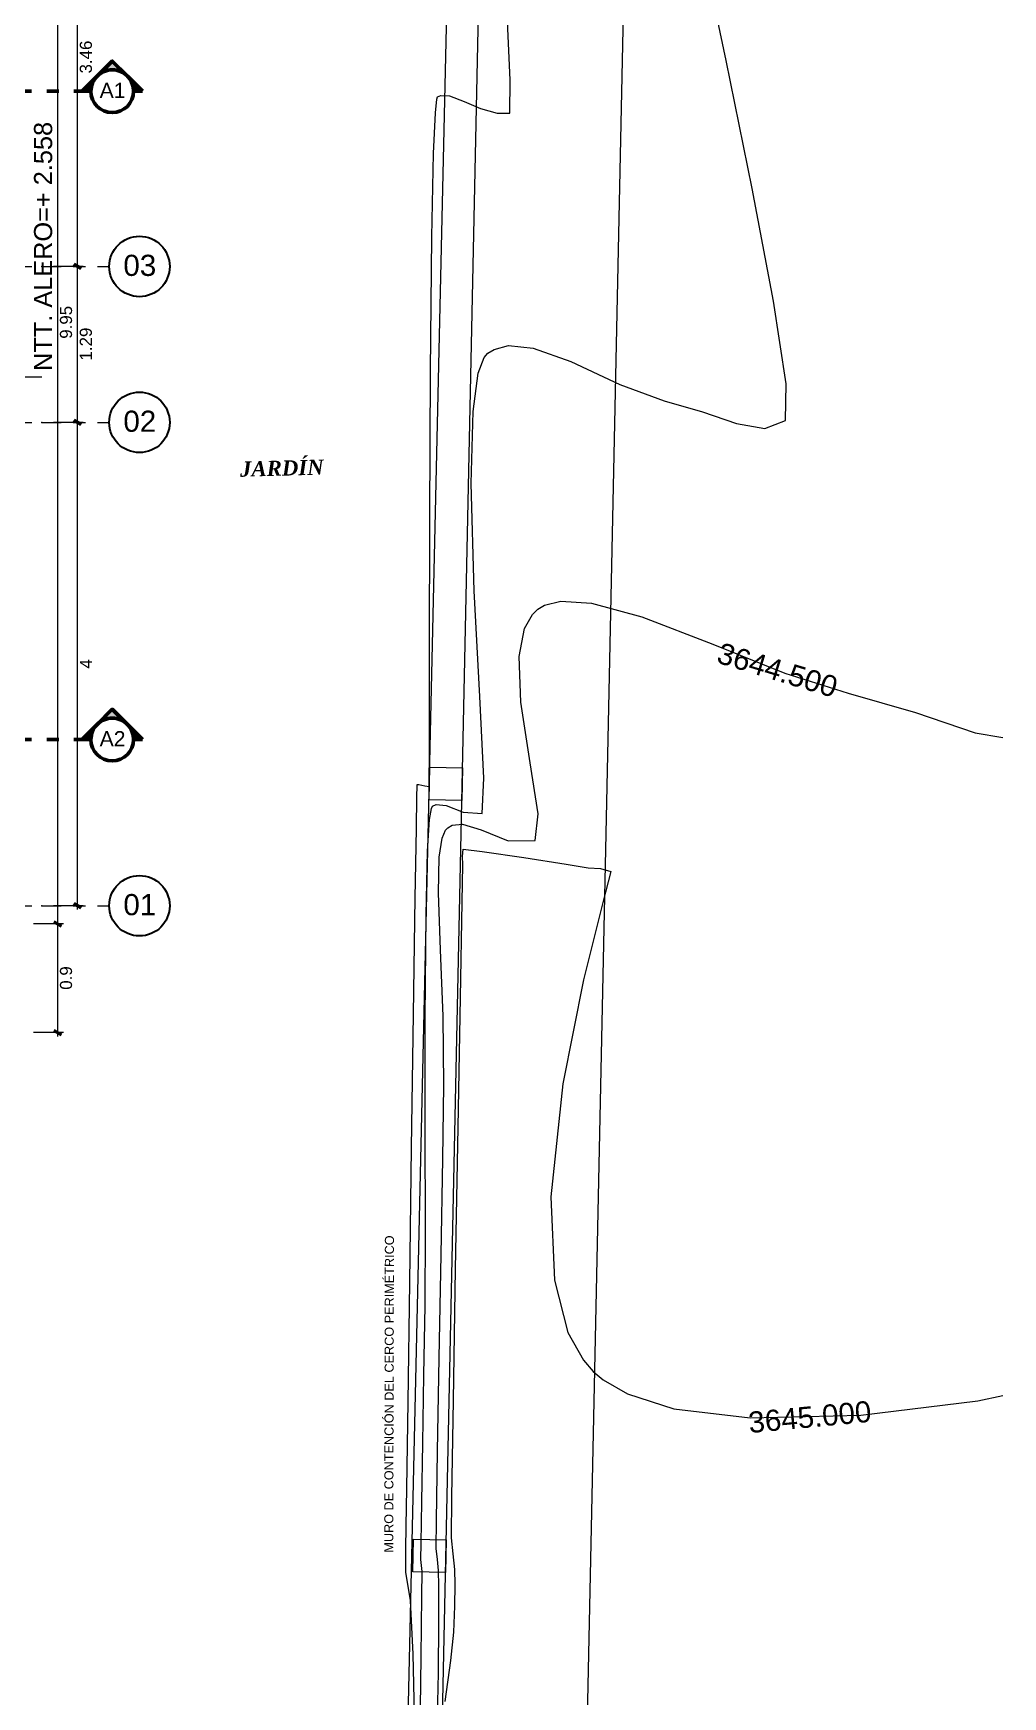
# Model space of a CAD drawing. Header units: metres. Extents: x -41 to 412, y -15 to 25.
# Drawn here: x 143.28 to 151.29, y 1.56 to 15.33 of the extents above; entities that cross this region are included whole.
import ezdxf

# ---------------------------------------------------------------- set-up
doc = ezdxf.new("R2010")
doc.units = ezdxf.units.M
doc.header["$MEASUREMENT"] = 0
doc.linetypes.add('Dot & Dashed', pattern=[0.335139, 0.15875, -0.088194, 0, -0.088194])
doc.linetypes.add('Linea punta', pattern=[0.85, 0.6, -0.125, 0, -0.125])
for name, color, linetype in [('Dimensioning - General', 7, 'Continuous'), ('Interior - Furniture', 7, 'Continuous'), ('Marker - Section', 7, 'Continuous'), ('Structural - Grid', 7, 'Continuous')]:
    doc.layers.add(name, color=color, linetype=linetype)
doc.styles.add('GENERATED_STYLE_2', font='arial.ttf')
doc.styles.add('GENERATED_STYLE_7', font='')
doc.styles.get('GENERATED_STYLE_7').set_extended_font_data('Palatino Linotype', italic=True, bold=True)
doc.dimstyles.new('GENERATED_STYLE__1', dxfattribs={"dimtxt": 0.1, "dimasz": 0.0475, "dimexe": 0.18, "dimexo": 0.2, "dimgap": 0.09, "dimtad": 3, "dimzin": 0, "dimdsep": 46, "dimtxsty": 'GENERATED_STYLE_2', "dimblk": 'ARROWHEAD_2', "dimblk1": 'ARROWHEAD_2', "dimblk2": 'ARROWHEAD_2', "dimcen": 0.09, "dimclrd": 256, "dimclre": 256, "dimclrt": 5, "dimazin": 0, "dimtfac": 1, "dimtdec": 4, "dimtmove": 0, "dimatfit": 3, "dimfxl": 1, "dimtolj": 1, "dimtzin": 0, "dimarcsym": 0})

# ---------------------------------------------------------------- blocks, each defined once
blk = doc.blocks.new('*D49', base_point=(152.192, 0))
at = {"layer": 'Dimensioning - General', "color": 7, "linetype": 'Continuous', "lineweight": 60, "transparency": 16777216}
for p, q in [((143.613, 12.125), (143.675, 12.089)), ((143.613, 8.125), (143.675, 8.089))]:
    blk.add_line(p, q, dxfattribs=at)
at = {"layer": 'Dimensioning - General', "color": 151, "linetype": 'Continuous', "lineweight": 20, "true_color": 0x80c2ff, "transparency": 16777216}
for p, q in [((143.691, 12.107), (143.444, 12.107)), ((143.644, 8.107), (143.644, 12.107)), ((143.691, 8.107), (143.444, 8.107)), ((143.644, 8.076), (143.644, 8.107))]:
    blk.add_line(p, q, dxfattribs=at)
at = {"layer": 'Dimensioning - General', "color": 5, "lineweight": 25, "transparency": 16777216, "insert": (143.764, 10.069), "char_height": 0.1, "attachment_point": 7, "rotation": 90, "style": 'GENERATED_STYLE_2'}
blk.add_mtext('\\A1;4', dxfattribs=at)
blk = doc.blocks.new('ARROWHEAD_2')
at = {"color": 0, "linetype": 'Continuous', "lineweight": 0}
for p, q in [((0, 0), (-1, 0)), ((-0.38, -0.66), (0.38, 0.66))]:
    blk.add_line(p, q, dxfattribs=at)
blk = doc.blocks.new('*D50', base_point=(152.192, 0))
at = {"layer": 'Dimensioning - General', "color": 151, "linetype": 'Continuous', "lineweight": 20, "true_color": 0x80c2ff, "transparency": 16777216}
for p, q in [((143.691, 13.397), (143.444, 13.397)), ((143.644, 12.107), (143.644, 13.397)), ((143.691, 12.107), (143.444, 12.107))]:
    blk.add_line(p, q, dxfattribs=at)
at = {"layer": 'Dimensioning - General', "color": 7, "linetype": 'Continuous', "lineweight": 60, "transparency": 16777216}
for p, q in [((143.613, 13.415), (143.675, 13.379)), ((143.613, 12.125), (143.675, 12.089))]:
    blk.add_line(p, q, dxfattribs=at)
at = {"layer": 'Dimensioning - General', "color": 5, "lineweight": 25, "transparency": 16777216, "insert": (143.764, 12.619), "char_height": 0.1, "attachment_point": 7, "rotation": 90, "style": 'GENERATED_STYLE_2'}
blk.add_mtext('\\A1;1.29', dxfattribs=at)
blk = doc.blocks.new('*D51', base_point=(152.192, 0))
at = {"layer": 'Dimensioning - General', "color": 151, "linetype": 'Continuous', "lineweight": 20, "true_color": 0x80c2ff, "transparency": 16777216}
for p, q in [((143.691, 16.857), (143.444, 16.857)), ((143.644, 13.397), (143.644, 16.857)), ((143.691, 13.397), (143.444, 13.397))]:
    blk.add_line(p, q, dxfattribs=at)
at = {"layer": 'Dimensioning - General', "color": 7, "linetype": 'Continuous', "lineweight": 60, "transparency": 16777216}
for p, q in [((143.613, 16.875), (143.675, 16.839)), ((143.613, 13.415), (143.675, 13.379))]:
    blk.add_line(p, q, dxfattribs=at)
at = {"layer": 'Dimensioning - General', "color": 5, "lineweight": 25, "transparency": 16777216, "insert": (143.764, 14.994), "char_height": 0.1, "attachment_point": 7, "rotation": 90, "style": 'GENERATED_STYLE_2'}
blk.add_mtext('\\A1;3.46', dxfattribs=at)
blk = doc.blocks.new('*D58', base_point=(152.192, 0))
at = {"layer": 'Dimensioning - General', "color": 151, "linetype": 'Continuous', "lineweight": 20, "true_color": 0x80c2ff, "transparency": 16777216}
for p, q in [((143.527, 7.957), (143.28, 7.957)), ((143.48, 7.057), (143.48, 7.957)), ((143.527, 7.057), (143.28, 7.057)), ((143.48, 7.026), (143.48, 7.057))]:
    blk.add_line(p, q, dxfattribs=at)
at = {"layer": 'Dimensioning - General', "color": 7, "linetype": 'Continuous', "lineweight": 60, "transparency": 16777216}
for p, q in [((143.449, 7.975), (143.511, 7.939)), ((143.449, 7.075), (143.511, 7.039))]:
    blk.add_line(p, q, dxfattribs=at)
at = {"layer": 'Dimensioning - General', "color": 5, "lineweight": 25, "transparency": 16777216, "insert": (143.6, 7.412), "char_height": 0.1, "attachment_point": 7, "rotation": 90, "style": 'GENERATED_STYLE_2'}
blk.add_mtext('\\A1;0.9', dxfattribs=at)
blk = doc.blocks.new('*D59', base_point=(152.192, 0))
at = {"layer": 'Dimensioning - General', "color": 151, "linetype": 'Continuous', "lineweight": 20, "true_color": 0x80c2ff, "transparency": 16777216}
for p, q in [((143.527, 17.907), (143.28, 17.907)), ((143.48, 17.907), (143.48, 17.937)), ((143.48, 7.957), (143.48, 17.907)), ((143.527, 7.957), (143.28, 7.957))]:
    blk.add_line(p, q, dxfattribs=at)
at = {"layer": 'Dimensioning - General', "color": 7, "linetype": 'Continuous', "lineweight": 60, "transparency": 16777216}
for p, q in [((143.511, 17.889), (143.449, 17.925)), ((143.449, 7.975), (143.511, 7.939))]:
    blk.add_line(p, q, dxfattribs=at)
at = {"layer": 'Dimensioning - General', "color": 5, "lineweight": 25, "transparency": 16777216, "insert": (143.6, 12.799), "char_height": 0.1, "attachment_point": 7, "rotation": 90, "style": 'GENERATED_STYLE_2'}
blk.add_mtext('\\A1;9.95', dxfattribs=at)

msp = doc.modelspace()

# ---------------------------------------------------------------- hatches: boundary and pattern name
at = {"layer": 'Marker - Section', "linetype": 'Continuous', "lineweight": 0, "true_color": 0x000000}
for points in [[(144.056, 14.972), (143.931, 15.097), (143.806, 14.972, -0.414214)], [(143.681, 14.847), (143.755, 14.847, -0.198912), (143.806, 14.972)], [(144.181, 14.847), (144.056, 14.972, -0.198912), (144.108, 14.847)], [(144.056, 9.608), (143.931, 9.733), (143.806, 9.608, -0.414214)], [(143.681, 9.483), (143.755, 9.483, -0.198912), (143.806, 9.608)], [(144.181, 9.483), (144.056, 9.608, -0.198912), (144.108, 9.483)]]:
    msp.add_hatch(color=18, dxfattribs=at).paths.add_polyline_path(points)

# ---------------------------------------------------------------- linework, layer by layer
at = {"layer": 'Interior - Furniture', "color": 251, "linetype": 'Continuous', "lineweight": 20, "true_color": 0x6a6a6a}
for p, q in [((147.101, 22.333), (146.447, -8.629)), ((148.3, 22.308), (147.643, -8.808)), ((146.839, 21.83), (146.147, -8.629))]:
    msp.add_line(p, q, dxfattribs=at)
at = {"layer": 'Interior - Furniture', "color": 8, "linetype": 'Continuous', "lineweight": 13}
for p, q in [((149.008, 15.102), (148.787, 16.156)), ((147.222, 14.94), (147.191, 15.613)), ((149.224, 14.043), (149.008, 15.102)), ((147.219, 14.665), (147.222, 14.94)), ((146.604, 14.668), (146.616, 14.781)), ((146.616, 14.781), (146.622, 14.8)), ((146.622, 14.8), (146.649, 14.812)), ((146.649, 14.812), (146.719, 14.809)), ((146.719, 14.809), (146.84, 14.762)), ((146.84, 14.762), (146.976, 14.704)), ((146.589, 14.333), (146.604, 14.668)), ((146.976, 14.704), (147.115, 14.665)), ((147.115, 14.665), (147.219, 14.665)), ((146.575, 13.643), (146.589, 14.333)), ((149.4, 13.109), (149.224, 14.043)), ((146.563, 12.531), (146.575, 13.643)), ((149.503, 12.426), (149.4, 13.109)), ((147.006, 12.645), (147.037, 12.68)), ((147.037, 12.68), (147.089, 12.711)), ((147.089, 12.711), (147.207, 12.742)), ((147.207, 12.742), (147.413, 12.722)), ((147.413, 12.722), (147.724, 12.611)), ((146.557, 11.323), (146.563, 12.531)), ((146.958, 12.515), (147.006, 12.645)), ((147.724, 12.611), (148.128, 12.421)), ((146.915, 12.196), (146.958, 12.515)), ((148.128, 12.421), (148.496, 12.284)), ((149.499, 12.123), (149.503, 12.426)), ((148.496, 12.284), (148.813, 12.193)), ((146.899, 11.6), (146.915, 12.196)), ((148.813, 12.193), (149.094, 12.098)), ((149.327, 12.057), (149.499, 12.123)), ((149.094, 12.098), (149.327, 12.057)), ((146.925, 10.712), (146.899, 11.6)), ((146.555, 10.217), (146.557, 11.323)), ((146.97, 9.838), (146.925, 10.712)), ((147.506, 10.593), (147.64, 10.627)), ((147.64, 10.627), (147.895, 10.612)), ((147.895, 10.612), (148.311, 10.499)), ((147.341, 10.402), (147.406, 10.518)), ((147.406, 10.518), (147.451, 10.561)), ((147.451, 10.561), (147.506, 10.593)), ((148.311, 10.499), (148.899, 10.272)), ((147.297, 10.17), (147.341, 10.402)), ((146.554, 9.409), (146.555, 10.217)), ((148.899, 10.272), (149.492, 10.032)), ((147.31, 9.791), (147.297, 10.17)), ((149.492, 10.032), (150.016, 9.865)), ((147.003, 9.162), (146.97, 9.838)), ((147.387, 9.289), (147.31, 9.791)), ((150.016, 9.865), (150.573, 9.705)), ((150.573, 9.705), (151.068, 9.538)), ((151.068, 9.538), (151.295, 9.498)), ((146.552, 9.094), (146.554, 9.409)), ((147.453, 8.868), (147.387, 9.289)), ((146.451, 9.012), (146.453, 9.097)), ((146.453, 9.097), (146.454, 9.109)), ((146.454, 9.109), (146.466, 9.109)), ((146.466, 9.109), (146.516, 9.099)), ((146.516, 9.099), (146.552, 9.094)), ((146.99, 8.87), (147.003, 9.162)), ((146.446, 8.744), (146.451, 9.012)), ((146.539, 8.56), (146.556, 8.821)), ((146.556, 8.821), (146.571, 8.913)), ((146.571, 8.913), (146.58, 8.931)), ((146.58, 8.931), (146.611, 8.946)), ((146.611, 8.946), (146.692, 8.937)), ((146.692, 8.937), (146.832, 8.88)), ((146.832, 8.88), (146.99, 8.87)), ((147.428, 8.646), (147.453, 8.868)), ((146.437, 8.172), (146.446, 8.744)), ((146.66, 8.665), (146.688, 8.732)), ((146.688, 8.732), (146.706, 8.753)), ((146.706, 8.753), (146.741, 8.774)), ((146.741, 8.774), (146.828, 8.781)), ((146.828, 8.781), (146.983, 8.735)), ((146.983, 8.735), (147.205, 8.643)), ((146.526, 8.031), (146.539, 8.56)), ((146.635, 8.51), (146.66, 8.665)), ((147.205, 8.643), (147.428, 8.646)), ((146.629, 8.215), (146.635, 8.51)), ((146.423, 7.21), (146.437, 8.172)), ((146.645, 7.741), (146.629, 8.215)), ((146.52, 7.184), (146.526, 8.031)), ((146.667, 7.194), (146.645, 7.741)), ((146.407, 6.103), (146.423, 7.21)), ((146.52, 6.266), (146.52, 7.184)), ((146.674, 6.622), (146.667, 7.194)), ((146.664, 6.013), (146.674, 6.622)), ((146.521, 5.422), (146.52, 6.266)), ((146.391, 4.988), (146.407, 6.103)), ((146.65, 5.217), (146.664, 6.013)), ((146.518, 4.798), (146.521, 5.422)), ((146.635, 4.366), (146.65, 5.217)), ((146.377, 4.003), (146.391, 4.988)), ((146.509, 4.223), (146.518, 4.798)), ((146.622, 3.591), (146.635, 4.366)), ((146.499, 3.66), (146.509, 4.223)), ((146.367, 3.286), (146.377, 4.003)), ((146.491, 3.174), (146.499, 3.66)), ((146.612, 3.021), (146.622, 3.591)), ((146.362, 2.974), (146.367, 3.286)), ((146.485, 2.832), (146.491, 3.174)), ((146.36, 2.783), (146.362, 2.974)), ((146.609, 2.787), (146.612, 3.021)), ((146.358, 2.592), (146.36, 2.783)), ((146.483, 2.698), (146.485, 2.832)), ((146.62, 2.697), (146.609, 2.787)), ((146.494, 2.599), (146.483, 2.698)), ((146.63, 2.607), (146.62, 2.697)), ((146.397, 2.359), (146.358, 2.592)), ((146.492, 2.396), (146.494, 2.599)), ((146.631, 2.478), (146.63, 2.607)), ((146.42, 1.914), (146.397, 2.359)), ((146.486, 1.888), (146.492, 2.396)), ((146.631, 2.177), (146.631, 2.478)), ((146.628, 1.758), (146.631, 2.177)), ((146.431, 1.415), (146.42, 1.914)), ((146.476, 1.207), (146.486, 1.888)), ((146.617, 1.273), (146.628, 1.758))]:
    msp.add_line(p, q, dxfattribs=at)
at = {"layer": 'Interior - Furniture', "color": 7, "linetype": 'Continuous', "lineweight": 13}
msp.add_line((143.35, 12.482), (143.05, 12.482), dxfattribs=at)
at = {"layer": 'Interior - Furniture', "color": 173, "linetype": 'Continuous', "lineweight": 20, "true_color": 0x5555ff}
for p, q in [((146.551, 8.983), (146.557, 9.253)), ((146.557, 9.253), (146.827, 9.247)), ((146.827, 9.247), (146.821, 8.978)), ((146.821, 8.978), (146.551, 8.983)), ((146.417, 2.595), (146.423, 2.865)), ((146.423, 2.865), (146.693, 2.859)), ((146.693, 2.859), (146.687, 2.589)), ((146.687, 2.589), (146.417, 2.595))]:
    msp.add_line(p, q, dxfattribs=at)
at = {"layer": 'Interior - Furniture', "color": 3, "linetype": 'Continuous', "lineweight": 20}
for p, q in [((146.827, 8.515), (146.832, 8.575)), ((146.832, 8.575), (146.991, 8.556)), ((146.991, 8.556), (147.335, 8.505)), ((146.824, 8.136), (146.83, 8.447)), ((146.83, 8.447), (146.827, 8.515)), ((147.335, 8.505), (147.686, 8.45)), ((147.686, 8.45), (147.866, 8.422)), ((147.866, 8.422), (147.969, 8.414)), ((147.969, 8.414), (148.053, 8.39)), ((148.053, 8.39), (147.989, 8.134)), ((146.81, 7.349), (146.824, 8.136)), ((147.989, 8.134), (147.829, 7.495)), ((147.829, 7.495), (147.658, 6.632)), ((146.791, 6.274), (146.81, 7.349)), ((147.658, 6.632), (147.558, 5.699)), ((146.771, 5.1), (146.791, 6.274)), ((147.558, 5.699), (147.587, 5.009)), ((146.753, 4.017), (146.771, 5.1)), ((147.587, 5.009), (147.699, 4.576)), ((147.699, 4.576), (147.827, 4.346)), ((147.827, 4.346), (147.909, 4.253)), ((147.909, 4.253), (147.992, 4.184)), ((147.992, 4.184), (148.193, 4.067)), ((146.74, 3.212), (146.753, 4.017)), ((148.193, 4.067), (148.576, 3.945)), ((150.121, 3.891), (151.088, 4.011)), ((151.088, 4.011), (151.295, 4.053)), ((148.576, 3.945), (149.207, 3.87)), ((149.207, 3.87), (150.121, 3.891)), ((146.736, 2.876), (146.74, 3.212)), ((146.751, 2.745), (146.736, 2.876)), ((146.765, 2.614), (146.751, 2.745)), ((146.768, 2.49), (146.765, 2.614)), ((146.765, 2.311), (146.768, 2.49)), ((146.756, 2.095), (146.765, 2.311)), ((146.73, 1.861), (146.756, 2.095)), ((146.685, 1.521), (146.73, 1.861))]:
    msp.add_line(p, q, dxfattribs=at)
at = {"layer": 'Marker - Section', "color": 7, "linetype": 'Linea punta', "lineweight": 60}
for p, q in [((131.264, 14.847), (143.681, 14.847)), ((131.264, 9.483), (143.681, 9.483))]:
    msp.add_line(p, q, dxfattribs=at)
at = {"layer": 'Marker - Section', "color": 7, "linetype": 'Continuous', "lineweight": 60, "flags": 128}
for points in [[(144.056, 14.972, 0.414214), (143.806, 14.972), (143.931, 15.097)], [(143.681, 14.847), (143.755, 14.847, -0.198912), (143.806, 14.972)], [(144.181, 14.847), (144.108, 14.847, 0.198912), (144.056, 14.972)], [(144.056, 9.608, 0.414214), (143.806, 9.608), (143.931, 9.733)], [(143.681, 9.483), (143.755, 9.483, -0.198912), (143.806, 9.608)], [(144.181, 9.483), (144.108, 9.483, 0.198912), (144.056, 9.608)]]:
    msp.add_lwpolyline(points, format="xyb", close=True, dxfattribs=at)
at = {"layer": 'Marker - Section', "color": 7, "linetype": 'Continuous', "lineweight": 60}
for centre in [(143.931, 14.847), (143.931, 9.483)]:
    msp.add_circle(centre, 0.177, dxfattribs=at)
at = {"layer": 'Structural - Grid', "color": 104, "linetype": 'Dot & Dashed', "lineweight": 13, "true_color": 0x029e21}
for p, q in [((142.906, 13.397), (143.35, 13.397)), ((143.35, 13.397), (143.906, 13.397)), ((142.906, 12.107), (143.35, 12.107)), ((143.35, 12.107), (143.906, 12.107)), ((142.906, 8.107), (143.35, 8.107)), ((143.35, 8.107), (143.906, 8.107))]:
    msp.add_line(p, q, dxfattribs=at)
at = {"layer": 'Structural - Grid', "color": 7, "linetype": 'Continuous', "lineweight": 35}
for centre in [(144.156, 13.397), (144.156, 12.107), (144.156, 8.107)]:
    msp.add_circle(centre, 0.25, dxfattribs=at)
at = {"layer": 'Structural - Grid', "color": 104, "linetype": 'Dot & Dashed', "lineweight": 13, "true_color": 0x029e21}
for p in [(143.35, 13.397), (143.35, 13.397), (143.35, 12.107), (143.35, 12.107), (143.35, 8.107), (143.35, 8.107)]:
    msp.add_point(p, dxfattribs=at)

# ---------------------------------------------------------------- texts
at = {"layer": 'Interior - Furniture', "color": 7, "lineweight": 13, "attachment_point": 1, "style": 'GENERATED_STYLE_2'}
for s, insert, char_height, rotation in [('\\A1;NTT. ALERO=+ 2.558', (143.284, 12.532), 0.15, 90), ('\\A1;3644.500', (148.97, 10.289), 0.175, 343.1712), ('\\A1;3645.000', (149.184, 3.917), 0.175, 5.3364)]:
    msp.add_mtext(s, dxfattribs=dict(at, insert=insert, char_height=char_height, rotation=rotation))
at = {"layer": 'Interior - Furniture', "color": 54, "lineweight": 13, "true_color": 0x9f9f00, "insert": (145.335, 11.664), "char_height": 0.125, "attachment_point": 8, "rotation": 1.459, "style": 'GENERATED_STYLE_7'}
msp.add_mtext('\\A1;JARDÍN', dxfattribs=at)
at = {"layer": 'Interior - Furniture', "color": 251, "lineweight": 20, "true_color": 0x6a6a6a, "insert": (146.256, 2.754), "char_height": 0.075, "attachment_point": 7, "rotation": 89.8723, "style": 'GENERATED_STYLE_2'}
msp.add_mtext('\\A1;MURO DE CONTENCIÓN DEL CERCO PERIMÉTRICO', dxfattribs=at)
at = {"layer": 'Marker - Section', "color": 7, "lineweight": 60, "char_height": 0.125, "attachment_point": 7, "style": 'GENERATED_STYLE_2'}
for s, insert in [('\\A1;\\pt0;A1', (143.827, 14.792)), ('\\A1;\\pt0;A2', (143.827, 9.427))]:
    msp.add_mtext(s, dxfattribs=dict(at, insert=insert))
at = {"layer": 'Structural - Grid', "color": 7, "lineweight": 13, "char_height": 0.175, "attachment_point": 4, "style": 'GENERATED_STYLE_2'}
for s, insert in [('\\A1;\\pt0;03', (144.023, 13.405)), ('\\A1;\\pt0;02', (144.023, 12.115)), ('\\A1;\\pt0;01', (144.023, 8.115))]:
    msp.add_mtext(s, dxfattribs=dict(at, insert=insert))

# ---------------------------------------------------------------- dimensions: what is measured, and where the dimension line sits
at = {"layer": 'Dimensioning - General', "color": 151, "linetype": 'Continuous', "lineweight": 20, "true_color": 0x80c2ff}
for base, p1, p2, picture, middle in [((143.48, 17.907), (142.35, 7.957), (143.15, 17.907), '*D59', (143.55, 12.929)), ((143.644, 16.857), (143.35, 13.397), (143.35, 16.857), '*D51', (143.714, 15.124)), ((143.644, 13.397), (143.35, 12.107), (143.35, 13.397), '*D50', (143.714, 12.749)), ((143.644, 12.107), (143.35, 8.107), (143.35, 12.107), '*D49', (143.714, 10.107)), ((143.48, 7.957), (143.15, 7.057), (142.35, 7.957), '*D58', (143.55, 7.504))]:
    dim = msp.add_linear_dim(base=base, p1=p1, p2=p2, angle=90, dimstyle='GENERATED_STYLE__1', dxfattribs=at)
    dim.commit()
    dim.dimension.update_dxf_attribs({"geometry": picture, "text_midpoint": middle, "dimtype": 160, "text_rotation": 90})

doc.saveas('drawing.dxf')
